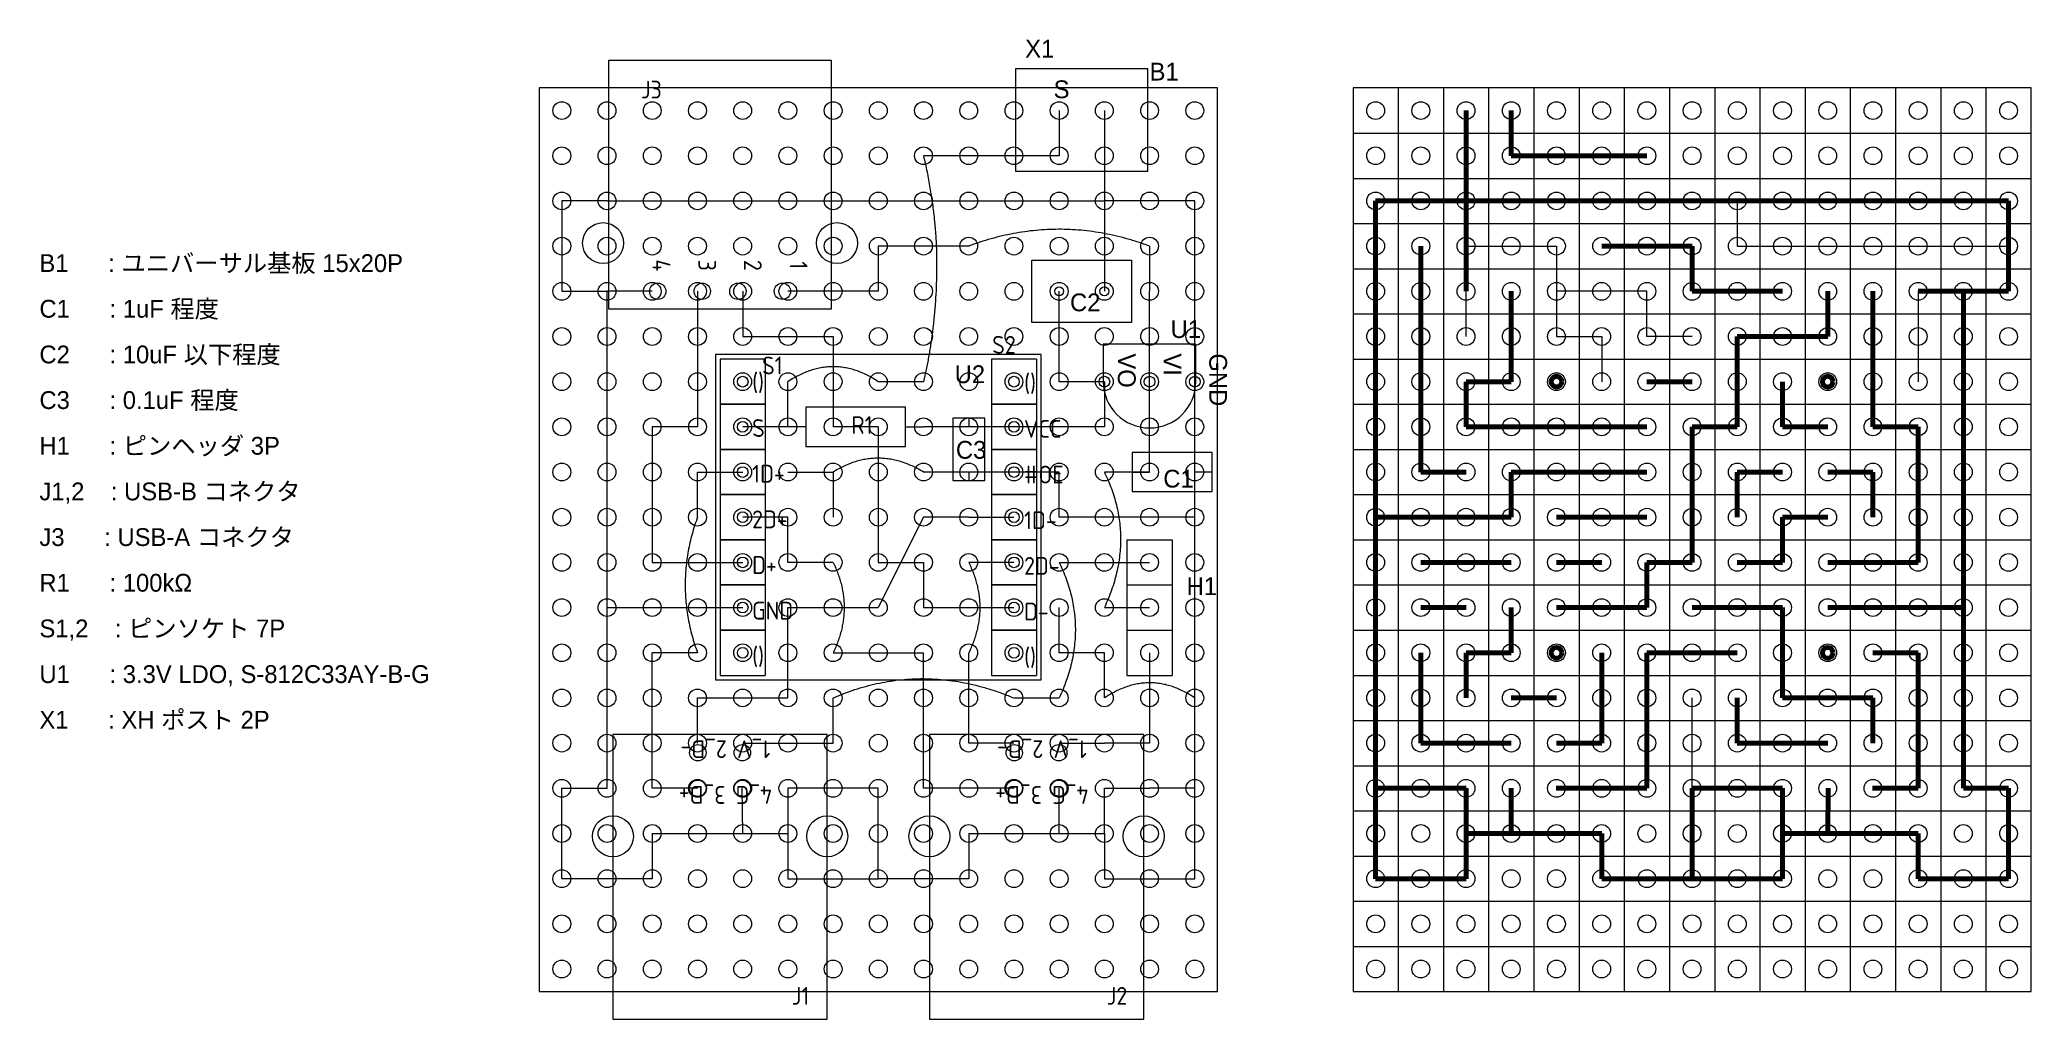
# Model space of a CAD drawing. Extents: x -50 to 62, y 13 to 68.
import ezdxf

# ---------------------------------------------------------------- set-up
doc = ezdxf.new("R2010")
doc.units = 0
doc.layers.get('0').update_dxf_attribs({"linetype": 'CONTINUOUS', "lineweight": 13})
for name, color, linetype, lineweight in [('1_5V', 1, 'CONTINUOUS', 15), ('4_GND', 7, 'CONTINUOUS', 15), ('condenser', 5, 'CONTINUOUS', 15)]:
    doc.layers.add(name, color=color, linetype=linetype, lineweight=lineweight)
for name, color, linetype, lineweight, true_color in [('2_3v3', 40, 'CONTINUOUS', 15, 0xffaa00), ('3_line', 92, 'CONTINUOUS', 15, 0x00df00), ('micon', 216, 'CONTINUOUS', 15, 0x800080), ('Regulator', 162, 'CONTINUOUS', 15, 0x0049da), ('resister', 137, 'CONTINUOUS', 18, 0x347a94), ('socket_header', 56, 'CONTINUOUS', 15, 0x808000), ('switch', 136, 'CONTINUOUS', 15, 0x008080), ('terminal', 16, 'CONTINUOUS', 15, 0x800000), ('universal board', 253, 'CONTINUOUS', 15, 0xa0a0a4)]:
    doc.layers.add(name, color=color, linetype=linetype, lineweight=lineweight, true_color=true_color)
doc.styles.add('iso', font='iso')
doc.styles.add('unicode', font='unicode')

msp = doc.modelspace()

# ---------------------------------------------------------------- linework, layer by layer
at = {"layer": '1_5V'}
for p, q in [((1.9, 56.32), (-3.18, 56.32)), ((-3.18, 56.32), (-3.18, 53.78)), ((12.06, 56.32), (12.06, 53.78)), ((-3.18, 53.78), (-8.26, 53.78)), ((12.06, 48.7), (12.06, 53.78)), ((12.06, 43.62), (12.06, 48.7)), ((12.06, 43.62), (9.52, 43.62)), ((6.98, 38.54), (12.06, 38.54)), ((9.52, 36), (12.06, 36)), ((12.06, 33.46), (12.06, 28.38)), ((-5.72, 28.38), (-5.72, 30.92)), ((4.44, 30.92), (6.98, 30.92)), ((-10.8, 28.38), (-5.72, 28.38)), ((6.98, 28.38), (9.52, 28.38)), ((12.06, 28.38), (9.52, 28.38))]:
    msp.add_line(p, q, dxfattribs=at)
at = {"layer": '1_5V', "lineweight": 200}
for p, q in [((27.3, 56.32), (27.3, 53.78)), ((37.46, 56.32), (42.54, 56.32)), ((42.54, 56.32), (42.54, 53.78)), ((27.3, 48.7), (27.3, 53.78)), ((42.54, 53.78), (47.62, 53.78)), ((27.3, 43.62), (27.3, 48.7)), ((27.3, 43.62), (29.84, 43.62)), ((32.38, 38.54), (27.3, 38.54)), ((29.84, 36), (27.3, 36)), ((27.3, 33.46), (27.3, 28.38)), ((34.92, 30.92), (32.38, 30.92)), ((45.08, 28.38), (45.08, 30.92)), ((27.3, 28.38), (29.84, 28.38)), ((32.38, 28.38), (29.84, 28.38)), ((50.16, 28.38), (45.08, 28.38))]:
    msp.add_line(p, q, dxfattribs=at)
at = {"layer": '2_3v3'}
for p, q in [((6.98, 48.7), (6.98, 53.78)), ((9.52, 48.7), (6.98, 48.7)), ((9.52, 48.7), (9.52, 46.16)), ((1.9, 46.16), (-0.64, 46.16)), ((4.44, 46.16), (1.9, 46.16)), ((9.52, 46.16), (4.44, 46.16))]:
    msp.add_line(p, q, dxfattribs=at)
at = {"layer": '2_3v3', "lineweight": 200}
for p, q in [((32.38, 48.7), (32.38, 53.78)), ((29.84, 48.7), (29.84, 46.16)), ((29.84, 48.7), (32.38, 48.7)), ((29.84, 46.16), (34.92, 46.16)), ((34.92, 46.16), (37.46, 46.16)), ((37.46, 46.16), (40, 46.16))]:
    msp.add_line(p, q, dxfattribs=at)
at = {"layer": '3_line'}
for p, q in [((6.98, 63.94), (6.98, 61.4)), ((6.98, 61.4), (-0.64, 61.4)), ((-13.34, 53.78), (-13.34, 51.24)), ((-10.8, 53.78), (-10.8, 51.24)), ((-13.34, 51.24), (-13.34, 46.16)), ((-10.8, 51.24), (-5.72, 51.24)), ((-5.72, 51.24), (-5.72, 46.16)), ((-8.26, 46.16), (-8.26, 48.7)), ((-0.64, 48.7), (-3.18, 48.7)), ((-13.34, 46.16), (-15.88, 46.16)), ((-15.88, 46.16), (-15.88, 38.54)), ((-8.26, 46.16), (-10.8, 46.16)), ((-3.18, 46.16), (-5.72, 46.16)), ((-3.18, 46.16), (-3.18, 41.08)), ((-13.34, 41.08), (-13.34, 43.62)), ((-13.34, 43.62), (-10.8, 43.62)), ((-8.26, 41.08), (-10.8, 41.08)), ((-8.26, 38.54), (-8.26, 41.08)), ((-3.18, 41.08), (-3.18, 38.54)), ((1.9, 41.08), (-0.64, 41.08)), ((1.9, 41.08), (4.44, 41.08)), ((-15.88, 38.54), (-10.8, 38.54)), ((-5.72, 38.54), (-8.26, 38.54)), ((-3.18, 38.54), (-0.64, 38.54)), ((-0.64, 38.54), (-0.64, 36)), ((4.44, 38.54), (1.9, 38.54)), ((-8.26, 30.92), (-8.26, 36)), ((-8.26, 36), (-5.72, 36)), ((-5.72, 36), (-3.18, 36)), ((-0.64, 36), (4.44, 36)), ((-13.34, 33.46), (-15.88, 33.46)), ((-15.88, 25.84), (-15.88, 33.46)), ((-5.72, 33.46), (-0.64, 33.46)), ((-0.64, 25.84), (-0.64, 33.46)), ((1.9, 30.92), (1.9, 33.46)), ((-13.34, 30.92), (-8.26, 30.92)), ((-13.34, 28.38), (-13.34, 30.92)), ((1.9, 28.38), (1.9, 30.92)), ((4.44, 28.38), (1.9, 28.38)), ((-13.32, 25.84), (-15.88, 25.84)), ((4.46, 25.84), (-0.64, 25.84))]:
    msp.add_line(p, q, dxfattribs=at)
at = {"layer": '3_line', "lineweight": 200}
for p, q in [((32.38, 63.94), (32.38, 61.4)), ((32.38, 61.4), (40, 61.4)), ((50.16, 53.78), (50.16, 51.24)), ((52.7, 53.78), (52.7, 51.24)), ((50.16, 51.24), (45.08, 51.24)), ((45.08, 51.24), (45.08, 46.16)), ((52.7, 51.24), (52.7, 46.16)), ((40, 48.7), (42.54, 48.7)), ((47.62, 46.16), (47.62, 48.7)), ((42.54, 46.16), (42.54, 41.08)), ((42.54, 46.16), (45.08, 46.16)), ((47.62, 46.16), (50.16, 46.16)), ((52.7, 46.16), (55.24, 46.16)), ((55.24, 46.16), (55.24, 38.54)), ((52.7, 43.62), (50.16, 43.62)), ((52.7, 41.08), (52.7, 43.62)), ((37.46, 41.08), (34.92, 41.08)), ((37.46, 41.08), (40, 41.08)), ((42.54, 41.08), (42.54, 38.54)), ((47.62, 41.08), (50.16, 41.08)), ((47.62, 38.54), (47.62, 41.08)), ((34.92, 38.54), (37.46, 38.54)), ((42.54, 38.54), (40, 38.54)), ((40, 38.54), (40, 36)), ((45.08, 38.54), (47.62, 38.54)), ((55.24, 38.54), (50.16, 38.54)), ((40, 36), (34.92, 36)), ((45.08, 36), (42.54, 36)), ((47.62, 36), (45.08, 36)), ((47.62, 30.92), (47.62, 36)), ((37.46, 30.92), (37.46, 33.46)), ((45.08, 33.46), (40, 33.46)), ((40, 25.84), (40, 33.46)), ((52.7, 33.46), (55.24, 33.46)), ((55.24, 25.84), (55.24, 33.46)), ((37.46, 28.38), (37.46, 30.92)), ((52.7, 30.92), (47.62, 30.92)), ((52.7, 28.38), (52.7, 30.92)), ((34.92, 28.38), (37.46, 28.38)), ((34.9, 25.84), (40, 25.84)), ((52.68, 25.84), (55.24, 25.84))]:
    msp.add_line(p, q, dxfattribs=at)
at = {"layer": '3_line'}
for centre in [(-10.8, 48.7), (4.44, 48.7), (-10.8, 33.46), (4.44, 33.46)]:
    msp.add_circle(centre, 0.3, dxfattribs=at)
at = {"layer": '3_line', "lineweight": 200}
for centre in [(34.92, 48.7), (50.16, 48.7), (34.92, 33.46), (50.16, 33.46)]:
    msp.add_circle(centre, 0.3, dxfattribs=at)
at = {"layer": '4_GND'}
for p, q in [((9.52, 63.94), (9.52, 58.86)), ((-18.42, 58.86), (-20.96, 58.86)), ((-20.96, 58.86), (-20.96, 53.78)), ((-18.42, 58.86), (-5.72, 58.86)), ((-5.72, 58.86), (9.52, 58.86)), ((14.6, 58.86), (9.52, 58.86)), ((9.52, 58.86), (9.52, 53.78)), ((14.6, 51.24), (14.6, 58.86)), ((45.08, 58.86), (45.08, 56.32)), ((29.84, 56.32), (34.92, 56.32)), ((34.92, 56.32), (34.92, 51.24)), ((45.08, 56.32), (60.32, 56.32)), ((-20.96, 53.78), (-18.42, 53.78)), ((-15.88, 53.78), (-18.42, 53.78)), ((-18.42, 46.16), (-18.42, 53.78)), ((29.84, 51.24), (29.84, 53.78)), ((40, 53.78), (34.92, 53.78)), ((40, 51.24), (40, 53.78)), ((55.24, 53.78), (55.24, 48.7)), ((14.6, 23.3), (14.6, 51.24)), ((34.92, 51.24), (37.46, 51.24)), ((37.46, 51.24), (37.46, 48.7)), ((42.54, 51.24), (40, 51.24)), ((-18.42, 36), (-18.42, 46.16)), ((-8.26, 43.62), (-5.72, 43.62)), ((-5.72, 43.62), (-5.72, 41.08)), ((1.9, 43.62), (-0.64, 43.62)), ((4.44, 43.62), (1.9, 43.62)), ((6.98, 43.62), (4.44, 43.62)), ((6.98, 41.08), (6.98, 43.62)), ((14.6, 41.08), (6.98, 41.08)), ((-18.42, 36), (-10.8, 36)), ((-18.42, 25.84), (-18.42, 36)), ((6.98, 33.46), (6.98, 36)), ((9.52, 33.46), (6.98, 33.46)), ((9.52, 30.92), (9.52, 33.46)), ((42.54, 25.84), (42.54, 30.92)), ((-20.96, 20.76), (-20.96, 25.84)), ((-20.96, 25.84), (-18.42, 25.84)), ((-10.8, 23.3), (-10.82, 25.84)), ((-3.18, 25.84), (-8.26, 25.84)), ((-8.26, 25.84), (-8.26, 23.3)), ((-3.18, 23.3), (-3.18, 25.84)), ((6.98, 23.3), (6.98, 25.84)), ((9.52, 23.3), (9.52, 25.84)), ((9.52, 25.84), (12.06, 25.84)), ((14.6, 25.84), (12.06, 25.84)), ((-15.88, 23.3), (-10.8, 23.3)), ((-15.88, 23.3), (-15.88, 20.76)), ((-10.8, 23.3), (-8.26, 23.3)), ((-8.26, 23.3), (-8.26, 20.76)), ((-3.18, 20.76), (-3.18, 23.3)), ((1.9, 23.3), (6.98, 23.3)), ((1.9, 23.3), (1.9, 20.76)), ((6.98, 23.3), (9.52, 23.3)), ((9.52, 23.3), (9.52, 20.76)), ((14.6, 20.76), (14.6, 23.3)), ((-15.88, 20.76), (-20.96, 20.76)), ((-8.26, 20.76), (-3.18, 20.76)), ((1.9, 20.76), (-3.18, 20.76)), ((9.52, 20.76), (12.06, 20.76)), ((12.06, 20.76), (14.6, 20.76))]:
    msp.add_line(p, q, dxfattribs=at)
at = {"layer": '4_GND', "lineweight": 200}
for p, q in [((29.84, 63.94), (29.84, 58.86)), ((24.76, 51.24), (24.76, 58.86)), ((24.76, 58.86), (29.84, 58.86)), ((45.08, 58.86), (29.84, 58.86)), ((29.84, 58.86), (29.84, 53.78)), ((57.78, 58.86), (45.08, 58.86)), ((57.78, 58.86), (60.32, 58.86)), ((60.32, 58.86), (60.32, 53.78)), ((55.24, 53.78), (57.78, 53.78)), ((60.32, 53.78), (57.78, 53.78)), ((57.78, 46.16), (57.78, 53.78)), ((24.76, 23.3), (24.76, 51.24)), ((57.78, 36), (57.78, 46.16)), ((32.38, 41.08), (32.38, 43.62)), ((32.38, 43.62), (34.92, 43.62)), ((34.92, 43.62), (37.46, 43.62)), ((37.46, 43.62), (40, 43.62)), ((47.62, 43.62), (45.08, 43.62)), ((45.08, 43.62), (45.08, 41.08)), ((24.76, 41.08), (32.38, 41.08)), ((32.38, 33.46), (32.38, 36)), ((57.78, 36), (50.16, 36)), ((57.78, 25.84), (57.78, 36)), ((29.84, 30.92), (29.84, 33.46)), ((29.84, 33.46), (32.38, 33.46)), ((24.76, 25.84), (27.3, 25.84)), ((29.84, 25.84), (27.3, 25.84)), ((29.84, 23.3), (29.84, 25.84)), ((32.38, 23.3), (32.38, 25.84)), ((42.54, 23.3), (42.54, 25.84)), ((42.54, 25.84), (47.62, 25.84)), ((47.62, 25.84), (47.62, 23.3)), ((50.16, 23.3), (50.18, 25.84)), ((60.32, 25.84), (57.78, 25.84)), ((60.32, 20.76), (60.32, 25.84)), ((24.76, 20.76), (24.76, 23.3)), ((32.38, 23.3), (29.84, 23.3)), ((29.84, 23.3), (29.84, 20.76)), ((37.46, 23.3), (32.38, 23.3)), ((37.46, 23.3), (37.46, 20.76)), ((42.54, 20.76), (42.54, 23.3)), ((50.16, 23.3), (47.62, 23.3)), ((47.62, 23.3), (47.62, 20.76)), ((55.24, 23.3), (50.16, 23.3)), ((55.24, 23.3), (55.24, 20.76)), ((27.3, 20.76), (24.76, 20.76)), ((29.84, 20.76), (27.3, 20.76)), ((37.46, 20.76), (42.54, 20.76)), ((47.62, 20.76), (42.54, 20.76)), ((55.24, 20.76), (60.32, 20.76))]:
    msp.add_line(p, q, dxfattribs=at)
at = {"layer": 'condenser'}
for p, q in [((5.45, 55.53), (11.05, 55.53)), ((5.45, 52.03), (5.45, 55.53)), ((11.05, 55.53), (11.05, 52.03)), ((11.05, 52.03), (5.45, 52.03)), ((2.8, 46.64), (1, 46.64)), ((1, 46.64), (1, 43.14)), ((1.9, 46.64), (1.9, 46.16)), ((2.8, 43.14), (2.8, 46.64)), ((11.08, 44.72), (11.08, 42.52)), ((15.58, 44.72), (11.08, 44.72)), ((15.58, 42.52), (15.58, 44.72)), ((1, 43.14), (2.8, 43.14)), ((1.9, 43.62), (1.9, 43.14)), ((11.08, 43.62), (12.06, 43.62)), ((11.08, 42.52), (15.58, 42.52)), ((15.58, 43.62), (14.6, 43.62))]:
    msp.add_line(p, q, dxfattribs=at)
for centre in [(6.98, 53.78), (9.52, 53.78)]:
    msp.add_circle(centre, 0.25, dxfattribs=at)
at = {"layer": 'micon'}
for p, q in [((-12.33, 50.23), (-12.33, 31.93)), ((5.97, 50.23), (-12.33, 50.23)), ((5.97, 31.93), (5.97, 50.23)), ((-12.33, 31.93), (5.97, 31.93))]:
    msp.add_line(p, q, dxfattribs=at)
for centre in [(-10.8, 48.7), (4.44, 48.7), (-10.8, 46.16), (4.44, 46.16), (-10.8, 43.62), (4.44, 43.62), (-10.8, 41.08), (4.44, 41.08), (-10.8, 38.54), (4.44, 38.54), (-10.8, 36), (4.44, 36), (-10.8, 33.46), (4.44, 33.46)]:
    msp.add_circle(centre, 0.3, dxfattribs=at)
at = {"layer": 'Regulator'}
for p, q in [((14.66, 50.8), (9.46, 50.8)), ((9.46, 50.8), (9.46, 48.7)), ((14.66, 48.7), (14.66, 50.8))]:
    msp.add_line(p, q, dxfattribs=at)
for centre in [(9.52, 48.7), (12.06, 48.7), (14.6, 48.7)]:
    msp.add_circle(centre, 0.3, dxfattribs=at)
msp.add_arc((12.06, 48.7), 2.6, 180, 360, dxfattribs=at)
at = {"layer": 'resister'}
for p, q in [((-1.65, 47.26), (-7.25, 47.26)), ((-7.25, 47.26), (-7.25, 45.06)), ((-1.65, 45.06), (-1.65, 47.26)), ((-7.25, 46.16), (-8.26, 46.16)), ((-1.65, 46.16), (-0.64, 46.16)), ((-7.25, 45.06), (-1.65, 45.06)), ((-0.64, 41.08), (-3.18, 36))]:
    msp.add_line(p, q, dxfattribs=at)
for points in [[(-0.64, 61.4), (0.15, 58.03), (0.04, 51.63), (-0.64, 48.7)], [(12.06, 56.32), (6.95, 58.21), (1.9, 56.32)], [(-0.64, 43.62), (-3.2, 45.17), (-5.72, 43.62)], [(9.52, 43.62), (11.34, 39.88), (9.52, 36)], [(-13.34, 41.08), (-14.72, 37.27), (-13.34, 33.46)], [(-5.72, 38.54), (-4.48, 36), (-5.72, 33.46)], [(1.9, 38.54), (3.14, 36), (1.9, 33.46)], [(6.98, 38.54), (8.8, 34.8), (6.98, 30.92)], [(-5.72, 30.92), (-0.76, 33.09), (4.44, 30.92)], [(14.6, 30.92), (12.09, 32.62), (9.52, 30.92)]]:
    msp.add_open_spline(points, degree=2, dxfattribs=at)
at = {"layer": 'socket_header'}
for p, q in [((-12.07, 49.97), (-12.07, 47.43)), ((-9.53, 49.97), (-12.07, 49.97)), ((-9.53, 49.97), (-9.53, 47.43)), ((3.17, 49.97), (3.17, 47.43)), ((5.71, 49.97), (3.17, 49.97)), ((5.71, 49.97), (5.71, 47.43)), ((-12.07, 47.43), (-9.53, 47.43)), ((-12.07, 47.43), (-12.07, 44.89)), ((-9.53, 47.43), (-12.07, 47.43)), ((-9.53, 47.43), (-9.53, 44.89)), ((3.17, 47.43), (5.71, 47.43)), ((3.17, 47.43), (3.17, 44.89)), ((5.71, 47.43), (3.17, 47.43)), ((5.71, 47.43), (5.71, 44.89)), ((-12.07, 44.89), (-9.53, 44.89)), ((-12.07, 44.89), (-12.07, 42.35)), ((-9.53, 44.89), (-12.07, 44.89)), ((-9.53, 44.89), (-9.53, 42.35)), ((3.17, 44.89), (5.71, 44.89)), ((3.17, 44.89), (3.17, 42.35)), ((5.71, 44.89), (3.17, 44.89)), ((5.71, 44.89), (5.71, 42.35)), ((-12.07, 42.35), (-9.53, 42.35)), ((-12.07, 42.35), (-12.07, 39.81)), ((-9.53, 42.35), (-12.07, 42.35)), ((-9.53, 42.35), (-9.53, 39.81)), ((3.17, 42.35), (5.71, 42.35)), ((3.17, 42.35), (3.17, 39.81)), ((5.71, 42.35), (3.17, 42.35)), ((5.71, 42.35), (5.71, 39.81)), ((-12.07, 39.81), (-9.53, 39.81)), ((-12.07, 39.81), (-12.07, 37.27)), ((-9.53, 39.81), (-12.07, 39.81)), ((-9.53, 39.81), (-9.53, 37.27)), ((3.17, 39.81), (5.71, 39.81)), ((3.17, 39.81), (3.17, 37.27)), ((5.71, 39.81), (3.17, 39.81)), ((5.71, 39.81), (5.71, 37.27)), ((10.79, 39.81), (13.33, 39.81)), ((10.79, 39.81), (10.79, 37.27)), ((13.33, 39.81), (13.33, 37.27)), ((-12.07, 37.27), (-9.53, 37.27)), ((-12.07, 37.27), (-12.07, 34.73)), ((-9.53, 37.27), (-12.07, 37.27)), ((-9.53, 37.27), (-9.53, 34.73)), ((3.17, 37.27), (5.71, 37.27)), ((3.17, 37.27), (3.17, 34.73)), ((5.71, 37.27), (3.17, 37.27)), ((5.71, 37.27), (5.71, 34.73)), ((10.79, 37.27), (13.33, 37.27)), ((10.79, 37.27), (10.79, 34.73)), ((10.79, 37.27), (13.33, 37.27)), ((13.33, 37.27), (13.33, 34.73)), ((-12.07, 34.73), (-9.53, 34.73)), ((-12.07, 34.73), (-12.07, 32.19)), ((-9.53, 34.73), (-12.07, 34.73)), ((-9.53, 34.73), (-9.53, 32.19)), ((3.17, 34.73), (5.71, 34.73)), ((3.17, 34.73), (3.17, 32.19)), ((5.71, 34.73), (3.17, 34.73)), ((5.71, 34.73), (5.71, 32.19)), ((10.79, 34.73), (13.33, 34.73)), ((10.79, 34.73), (10.79, 32.19)), ((10.79, 34.73), (13.33, 34.73)), ((13.33, 34.73), (13.33, 32.19)), ((-12.07, 32.19), (-9.53, 32.19)), ((3.17, 32.19), (5.71, 32.19)), ((10.79, 32.19), (13.33, 32.19))]:
    msp.add_line(p, q, dxfattribs=at)
for centre in [(-10.8, 48.7), (4.44, 48.7), (-10.8, 46.16), (4.44, 46.16), (-10.8, 43.62), (4.44, 43.62), (-10.8, 41.08), (4.44, 41.08), (-10.8, 38.54), (4.44, 38.54), (-10.8, 36), (4.44, 36), (-10.8, 33.46), (4.44, 33.46)]:
    msp.add_circle(centre, 0.3, dxfattribs=at)
at = {"layer": 'switch'}
msp.add_open_spline([(-3.18, 48.7), (-5.7, 50.38), (-8.26, 48.7)], degree=2, dxfattribs=at)
at = {"layer": 'terminal'}
for p, q in [((-18.32, 66.77), (-5.82, 66.77)), ((-18.32, 52.77), (-18.32, 66.77)), ((-5.82, 66.77), (-5.82, 52.77)), ((4.53, 66.28), (4.53, 60.54)), ((11.96, 66.28), (4.53, 66.28)), ((11.96, 60.54), (11.96, 66.28)), ((4.53, 60.54), (11.96, 60.54)), ((-5.82, 52.77), (-18.32, 52.77)), ((-6.05, 28.86), (-18.09, 28.86)), ((-18.09, 28.86), (-18.09, 12.86)), ((-6.05, 12.86), (-6.05, 28.86)), ((11.73, 28.86), (-0.31, 28.86)), ((-0.31, 28.86), (-0.31, 12.86)), ((11.73, 12.86), (11.73, 28.86)), ((-18.09, 12.86), (-6.05, 12.86)), ((-0.31, 12.86), (11.73, 12.86))]:
    msp.add_line(p, q, dxfattribs=at)
for centre, radius in [((6.98, 63.94), 0.5), ((9.52, 63.94), 0.5), ((-18.64, 56.49), 1.15), ((-5.5, 56.49), 1.15), ((-15.57, 53.78), 0.46), ((-13.07, 53.78), 0.46), ((-11.07, 53.78), 0.46), ((-8.57, 53.78), 0.46), ((-13.32, 27.84), 0.46), ((-10.82, 27.84), 0.46), ((4.46, 27.84), 0.46), ((6.96, 27.84), 0.46), ((-13.32, 25.84), 0.46), ((-10.82, 25.84), 0.46), ((4.46, 25.84), 0.46), ((6.96, 25.84), 0.46), ((-18.09, 23.14), 1.15), ((-6.05, 23.14), 1.15), ((-0.31, 23.14), 1.15), ((11.73, 23.14), 1.15)]:
    msp.add_circle(centre, radius, dxfattribs=at)
at = {"layer": 'universal board'}
for p, q in [((-22.23, 65.21), (-22.23, 14.41)), ((15.87, 65.21), (-22.23, 65.21)), ((15.87, 14.41), (15.87, 65.21)), ((23.49, 65.21), (23.49, 14.41)), ((61.59, 65.21), (23.49, 65.21)), ((26.03, 65.21), (26.03, 14.41)), ((28.57, 65.21), (28.57, 14.41)), ((31.11, 65.21), (31.11, 14.41)), ((33.65, 65.21), (33.65, 14.41)), ((36.19, 65.21), (36.19, 14.41)), ((38.73, 65.21), (38.73, 14.41)), ((41.27, 65.21), (41.27, 14.41)), ((43.81, 65.21), (43.81, 14.41)), ((46.35, 65.21), (46.35, 14.41)), ((48.89, 65.21), (48.89, 14.41)), ((51.43, 65.21), (51.43, 14.41)), ((53.97, 65.21), (53.97, 14.41)), ((56.51, 65.21), (56.51, 14.41)), ((59.05, 65.21), (59.05, 14.41)), ((61.59, 14.41), (61.59, 65.21)), ((23.49, 62.67), (61.59, 62.67)), ((23.49, 60.13), (61.59, 60.13)), ((23.49, 57.59), (61.59, 57.59)), ((23.49, 55.05), (61.59, 55.05)), ((23.49, 52.51), (61.59, 52.51)), ((23.49, 49.97), (61.59, 49.97)), ((23.49, 47.43), (61.59, 47.43)), ((23.49, 44.89), (61.59, 44.89)), ((23.49, 42.35), (61.59, 42.35)), ((23.49, 39.81), (61.59, 39.81)), ((23.49, 37.27), (61.59, 37.27)), ((23.49, 34.73), (61.59, 34.73)), ((23.49, 32.19), (61.59, 32.19)), ((23.49, 29.65), (61.59, 29.65)), ((23.49, 27.11), (61.59, 27.11)), ((23.49, 24.57), (61.59, 24.57)), ((23.49, 22.03), (61.59, 22.03)), ((23.49, 19.49), (61.59, 19.49)), ((23.49, 16.95), (61.59, 16.95)), ((-22.23, 14.41), (15.87, 14.41)), ((23.49, 14.41), (61.59, 14.41))]:
    msp.add_line(p, q, dxfattribs=at)
for centre in [(-20.96, 63.94), (-18.42, 63.94), (-15.88, 63.94), (-13.34, 63.94), (-10.8, 63.94), (-8.26, 63.94), (-5.72, 63.94), (-3.18, 63.94), (-0.64, 63.94), (1.9, 63.94), (4.44, 63.94), (6.98, 63.94), (9.52, 63.94), (12.06, 63.94), (14.6, 63.94), (24.76, 63.94), (27.3, 63.94), (29.84, 63.94), (32.38, 63.94), (34.92, 63.94), (37.46, 63.94), (40, 63.94), (42.54, 63.94), (45.08, 63.94), (47.62, 63.94), (50.16, 63.94), (52.7, 63.94), (55.24, 63.94), (57.78, 63.94), (60.32, 63.94), (-20.96, 61.4), (-18.42, 61.4), (-15.88, 61.4), (-13.34, 61.4), (-10.8, 61.4), (-8.26, 61.4), (-5.72, 61.4), (-3.18, 61.4), (-0.64, 61.4), (1.9, 61.4), (4.44, 61.4), (6.98, 61.4), (9.52, 61.4), (12.06, 61.4), (14.6, 61.4), (24.76, 61.4), (27.3, 61.4), (29.84, 61.4), (32.38, 61.4), (34.92, 61.4), (37.46, 61.4), (40, 61.4), (42.54, 61.4), (45.08, 61.4), (47.62, 61.4), (50.16, 61.4), (52.7, 61.4), (55.24, 61.4), (57.78, 61.4), (60.32, 61.4), (-20.96, 58.86), (-18.42, 58.86), (-15.88, 58.86), (-13.34, 58.86), (-10.8, 58.86), (-8.26, 58.86), (-5.72, 58.86), (-3.18, 58.86), (-0.64, 58.86), (1.9, 58.86), (4.44, 58.86), (6.98, 58.86), (9.52, 58.86), (12.06, 58.86), (14.6, 58.86), (24.76, 58.86), (27.3, 58.86), (29.84, 58.86), (32.38, 58.86), (34.92, 58.86), (37.46, 58.86), (40, 58.86), (42.54, 58.86), (45.08, 58.86), (47.62, 58.86), (50.16, 58.86), (52.7, 58.86), (55.24, 58.86), (57.78, 58.86), (60.32, 58.86), (-20.96, 56.32), (-18.42, 56.32), (-15.88, 56.32), (-13.34, 56.32), (-10.8, 56.32), (-8.26, 56.32), (-5.72, 56.32), (-3.18, 56.32), (-0.64, 56.32), (1.9, 56.32), (4.44, 56.32), (6.98, 56.32), (9.52, 56.32), (12.06, 56.32), (14.6, 56.32), (24.76, 56.32), (27.3, 56.32), (29.84, 56.32), (32.38, 56.32), (34.92, 56.32), (37.46, 56.32), (40, 56.32), (42.54, 56.32), (45.08, 56.32), (47.62, 56.32), (50.16, 56.32), (52.7, 56.32), (55.24, 56.32), (57.78, 56.32), (60.32, 56.32), (-20.96, 53.78), (-18.42, 53.78), (-15.88, 53.78), (-13.34, 53.78), (-10.8, 53.78), (-8.26, 53.78), (-5.72, 53.78), (-3.18, 53.78), (-0.64, 53.78), (1.9, 53.78), (4.44, 53.78), (6.98, 53.78), (9.52, 53.78), (12.06, 53.78), (14.6, 53.78), (24.76, 53.78), (27.3, 53.78), (29.84, 53.78), (32.38, 53.78), (34.92, 53.78), (37.46, 53.78), (40, 53.78), (42.54, 53.78), (45.08, 53.78), (47.62, 53.78), (50.16, 53.78), (52.7, 53.78), (55.24, 53.78), (57.78, 53.78), (60.32, 53.78), (-20.96, 51.24), (-18.42, 51.24), (-15.88, 51.24), (-13.34, 51.24), (-10.8, 51.24), (-8.26, 51.24), (-5.72, 51.24), (-3.18, 51.24), (-0.64, 51.24), (1.9, 51.24), (4.44, 51.24), (6.98, 51.24), (9.52, 51.24), (12.06, 51.24), (14.6, 51.24), (24.76, 51.24), (27.3, 51.24), (29.84, 51.24), (32.38, 51.24), (34.92, 51.24), (37.46, 51.24), (40, 51.24), (42.54, 51.24), (45.08, 51.24), (47.62, 51.24), (50.16, 51.24), (52.7, 51.24), (55.24, 51.24), (57.78, 51.24), (60.32, 51.24), (-20.96, 48.7), (-18.42, 48.7), (-15.88, 48.7), (-13.34, 48.7), (-10.8, 48.7), (-8.26, 48.7), (-5.72, 48.7), (-3.18, 48.7), (-0.64, 48.7), (1.9, 48.7), (4.44, 48.7), (6.98, 48.7), (9.52, 48.7), (12.06, 48.7), (14.6, 48.7), (24.76, 48.7), (27.3, 48.7), (29.84, 48.7), (32.38, 48.7), (34.92, 48.7), (37.46, 48.7), (40, 48.7), (42.54, 48.7), (45.08, 48.7), (47.62, 48.7), (50.16, 48.7), (52.7, 48.7), (55.24, 48.7), (57.78, 48.7), (60.32, 48.7), (-20.96, 46.16), (-18.42, 46.16), (-15.88, 46.16), (-13.34, 46.16), (-10.8, 46.16), (-8.26, 46.16), (-5.72, 46.16), (-3.18, 46.16), (-0.64, 46.16), (1.9, 46.16), (4.44, 46.16), (6.98, 46.16), (9.52, 46.16), (12.06, 46.16), (14.6, 46.16), (24.76, 46.16), (27.3, 46.16), (29.84, 46.16), (32.38, 46.16), (34.92, 46.16), (37.46, 46.16), (40, 46.16), (42.54, 46.16), (45.08, 46.16), (47.62, 46.16), (50.16, 46.16), (52.7, 46.16), (55.24, 46.16), (57.78, 46.16), (60.32, 46.16), (-20.96, 43.62), (-18.42, 43.62), (-15.88, 43.62), (-13.34, 43.62), (-10.8, 43.62), (-8.26, 43.62), (-5.72, 43.62), (-3.18, 43.62), (-0.64, 43.62), (1.9, 43.62), (4.44, 43.62), (6.98, 43.62), (9.52, 43.62), (12.06, 43.62), (14.6, 43.62), (24.76, 43.62), (27.3, 43.62), (29.84, 43.62), (32.38, 43.62), (34.92, 43.62), (37.46, 43.62), (40, 43.62), (42.54, 43.62), (45.08, 43.62), (47.62, 43.62), (50.16, 43.62), (52.7, 43.62), (55.24, 43.62), (57.78, 43.62), (60.32, 43.62), (-20.96, 41.08), (-18.42, 41.08), (-15.88, 41.08), (-13.34, 41.08), (-10.8, 41.08), (-8.26, 41.08), (-5.72, 41.08), (-3.18, 41.08), (-0.64, 41.08), (1.9, 41.08), (4.44, 41.08), (6.98, 41.08), (9.52, 41.08), (12.06, 41.08), (14.6, 41.08), (24.76, 41.08), (27.3, 41.08), (29.84, 41.08), (32.38, 41.08), (34.92, 41.08), (37.46, 41.08), (40, 41.08), (42.54, 41.08), (45.08, 41.08), (47.62, 41.08), (50.16, 41.08), (52.7, 41.08), (55.24, 41.08), (57.78, 41.08), (60.32, 41.08), (-20.96, 38.54), (-18.42, 38.54), (-15.88, 38.54), (-13.34, 38.54), (-10.8, 38.54), (-8.26, 38.54), (-5.72, 38.54), (-3.18, 38.54), (-0.64, 38.54), (1.9, 38.54), (4.44, 38.54), (6.98, 38.54), (9.52, 38.54), (12.06, 38.54), (14.6, 38.54), (24.76, 38.54), (27.3, 38.54), (29.84, 38.54), (32.38, 38.54), (34.92, 38.54), (37.46, 38.54), (40, 38.54), (42.54, 38.54), (45.08, 38.54), (47.62, 38.54), (50.16, 38.54), (52.7, 38.54), (55.24, 38.54), (57.78, 38.54), (60.32, 38.54), (-20.96, 36), (-18.42, 36), (-15.88, 36), (-13.34, 36), (-10.8, 36), (-8.26, 36), (-5.72, 36), (-3.18, 36), (-0.64, 36), (1.9, 36), (4.44, 36), (6.98, 36), (9.52, 36), (12.06, 36), (14.6, 36), (24.76, 36), (27.3, 36), (29.84, 36), (32.38, 36), (34.92, 36), (37.46, 36), (40, 36), (42.54, 36), (45.08, 36), (47.62, 36), (50.16, 36), (52.7, 36), (55.24, 36), (57.78, 36), (60.32, 36), (-20.96, 33.46), (-18.42, 33.46), (-15.88, 33.46), (-13.34, 33.46), (-10.8, 33.46), (-8.26, 33.46), (-5.72, 33.46), (-3.18, 33.46), (-0.64, 33.46), (1.9, 33.46), (4.44, 33.46), (6.98, 33.46), (9.52, 33.46), (12.06, 33.46), (14.6, 33.46), (24.76, 33.46), (27.3, 33.46), (29.84, 33.46), (32.38, 33.46), (34.92, 33.46), (37.46, 33.46), (40, 33.46), (42.54, 33.46), (45.08, 33.46), (47.62, 33.46), (50.16, 33.46), (52.7, 33.46), (55.24, 33.46), (57.78, 33.46), (60.32, 33.46), (-20.96, 30.92), (-18.42, 30.92), (-15.88, 30.92), (-13.34, 30.92), (-10.8, 30.92), (-8.26, 30.92), (-5.72, 30.92), (-3.18, 30.92), (-0.64, 30.92), (1.9, 30.92), (4.44, 30.92), (6.98, 30.92), (9.52, 30.92), (12.06, 30.92), (14.6, 30.92), (24.76, 30.92), (27.3, 30.92), (29.84, 30.92), (32.38, 30.92), (34.92, 30.92), (37.46, 30.92), (40, 30.92), (42.54, 30.92), (45.08, 30.92), (47.62, 30.92), (50.16, 30.92), (52.7, 30.92), (55.24, 30.92), (57.78, 30.92), (60.32, 30.92), (-20.96, 28.38), (-18.42, 28.38), (-15.88, 28.38), (-13.34, 28.38), (-10.8, 28.38), (-8.26, 28.38), (-5.72, 28.38), (-3.18, 28.38), (-0.64, 28.38), (1.9, 28.38), (4.44, 28.38), (6.98, 28.38), (9.52, 28.38), (12.06, 28.38), (14.6, 28.38), (24.76, 28.38), (27.3, 28.38), (29.84, 28.38), (32.38, 28.38), (34.92, 28.38), (37.46, 28.38), (40, 28.38), (42.54, 28.38), (45.08, 28.38), (47.62, 28.38), (50.16, 28.38), (52.7, 28.38), (55.24, 28.38), (57.78, 28.38), (60.32, 28.38), (-20.96, 25.84), (-18.42, 25.84), (-15.88, 25.84), (-13.34, 25.84), (-10.8, 25.84), (-8.26, 25.84), (-5.72, 25.84), (-3.18, 25.84), (-0.64, 25.84), (1.9, 25.84), (4.44, 25.84), (6.98, 25.84), (9.52, 25.84), (12.06, 25.84), (14.6, 25.84), (24.76, 25.84), (27.3, 25.84), (29.84, 25.84), (32.38, 25.84), (34.92, 25.84), (37.46, 25.84), (40, 25.84), (42.54, 25.84), (45.08, 25.84), (47.62, 25.84), (50.16, 25.84), (52.7, 25.84), (55.24, 25.84), (57.78, 25.84), (60.32, 25.84), (-20.96, 23.3), (-18.42, 23.3), (-15.88, 23.3), (-13.34, 23.3), (-10.8, 23.3), (-8.26, 23.3), (-5.72, 23.3), (-3.18, 23.3), (-0.64, 23.3), (1.9, 23.3), (4.44, 23.3), (6.98, 23.3), (9.52, 23.3), (12.06, 23.3), (14.6, 23.3), (24.76, 23.3), (27.3, 23.3), (29.84, 23.3), (32.38, 23.3), (34.92, 23.3), (37.46, 23.3), (40, 23.3), (42.54, 23.3), (45.08, 23.3), (47.62, 23.3), (50.16, 23.3), (52.7, 23.3), (55.24, 23.3), (57.78, 23.3), (60.32, 23.3), (-20.96, 20.76), (-18.42, 20.76), (-15.88, 20.76), (-13.34, 20.76), (-10.8, 20.76), (-8.26, 20.76), (-5.72, 20.76), (-3.18, 20.76), (-0.64, 20.76), (1.9, 20.76), (4.44, 20.76), (6.98, 20.76), (9.52, 20.76), (12.06, 20.76), (14.6, 20.76), (24.76, 20.76), (27.3, 20.76), (29.84, 20.76), (32.38, 20.76), (34.92, 20.76), (37.46, 20.76), (40, 20.76), (42.54, 20.76), (45.08, 20.76), (47.62, 20.76), (50.16, 20.76), (52.7, 20.76), (55.24, 20.76), (57.78, 20.76), (60.32, 20.76), (-20.96, 18.22), (-18.42, 18.22), (-15.88, 18.22), (-13.34, 18.22), (-10.8, 18.22), (-8.26, 18.22), (-5.72, 18.22), (-3.18, 18.22), (-0.64, 18.22), (1.9, 18.22), (4.44, 18.22), (6.98, 18.22), (9.52, 18.22), (12.06, 18.22), (14.6, 18.22), (24.76, 18.22), (27.3, 18.22), (29.84, 18.22), (32.38, 18.22), (34.92, 18.22), (37.46, 18.22), (40, 18.22), (42.54, 18.22), (45.08, 18.22), (47.62, 18.22), (50.16, 18.22), (52.7, 18.22), (55.24, 18.22), (57.78, 18.22), (60.32, 18.22), (-20.96, 15.68), (-18.42, 15.68), (-15.88, 15.68), (-13.34, 15.68), (-10.8, 15.68), (-8.26, 15.68), (-5.72, 15.68), (-3.18, 15.68), (-0.64, 15.68), (1.9, 15.68), (4.44, 15.68), (6.98, 15.68), (9.52, 15.68), (12.06, 15.68), (14.6, 15.68), (24.76, 15.68), (27.3, 15.68), (29.84, 15.68), (32.38, 15.68), (34.92, 15.68), (37.46, 15.68), (40, 15.68), (42.54, 15.68), (45.08, 15.68), (47.62, 15.68), (50.16, 15.68), (52.7, 15.68), (55.24, 15.68), (57.78, 15.68), (60.32, 15.68)]:
    msp.add_circle(centre, 0.5, dxfattribs=at)

# ---------------------------------------------------------------- texts
at = {"insert": (-50.31, 42.5), "char_height": 1, "width": 25.473, "attachment_point": 4, "line_spacing_factor": 1.54, "style": 'unicode'}
msp.add_mtext('B1      : ユニバーサル基板 15x20P\\PC1      : 1uF 程度\\PC2      : 10uF 以下程度\\PC3      : 0.1uF 程度\\PH1      : ピンヘッダ 3P\\PJ1,2    : USB-B コネクタ\\PJ3      : USB-A コネクタ\\PR1      : 100kΩ\\PS1,2    : ピンソケト 7P\\PU1      : 3.3V LDO, S-812C33AY-B-G \\PX1      : XH ポスト 2P', dxfattribs=at)
at = {"layer": 'condenser', "char_height": 1, "attachment_point": 4, "line_spacing_factor": 1.54, "style": 'unicode'}
for s, insert, width in [('C2', (7.59, 53.15), 1.2222), ('C3', (1.18, 44.86), 1.2222), ('C1', (12.83, 43.24), 1)]:
    msp.add_mtext(s, dxfattribs=dict(at, insert=insert, width=width))
at = {"layer": 'micon', "char_height": 1, "attachment_point": 4, "line_spacing_factor": 1.54}
for s, insert, width, style in [('()\\PS\\P1D+\\P2D+\\PD+\\PGND\\P()', (-10.27, 40.91), 2.3333, 'iso'), ('U2', (1.11, 49.11), 1.3333, 'unicode'), ('()\\PVCC\\P#OE\\P1D-\\P2D-\\PD-\\P()', (5.01, 40.86), 2.3333, 'iso')]:
    msp.add_mtext(s, dxfattribs=dict(at, insert=insert, width=width, style=style))
at = {"layer": 'Regulator', "insert": (13.24, 51.65), "char_height": 1, "width": 1.1111, "attachment_point": 4, "line_spacing_factor": 1.54, "style": 'unicode'}
msp.add_mtext('U1', dxfattribs=at)
at = {"layer": 'Regulator', "insert": (13.34, 50.29), "char_height": 1, "width": 2.3333, "attachment_point": 4, "rotation": 270, "line_spacing_factor": 1.54, "style": 'unicode'}
msp.add_mtext('GND\\PVI\\PVO', dxfattribs=at)
at = {"layer": 'resister', "insert": (-4.69, 46.26), "char_height": 1, "width": 1.1111, "attachment_point": 4, "line_spacing_factor": 1.54, "style": 'iso'}
msp.add_mtext('R1', dxfattribs=at)
at = {"layer": 'socket_header', "char_height": 1, "attachment_point": 4, "line_spacing_factor": 1.54}
for s, insert, width, style in [('S2', (3.22, 50.77), 1.3333, 'iso'), ('S1', (-9.71, 49.61), 1.1111, 'iso'), ('H1', (14.14, 37.2), 1.1111, 'unicode')]:
    msp.add_mtext(s, dxfattribs=dict(at, insert=insert, width=width, style=style))
at = {"layer": 'terminal', "char_height": 1, "line_spacing_factor": 1.54}
for s, insert, width, attachment_point, style in [('X1', (5.07, 67.42), 1.2222, 4, 'unicode'), ('J3', (-16.52, 65.12), 1.1111, 4, 'iso'), ('S', (6.67, 65.13), 0.5564, 4, 'unicode'), ('J1', (-7.55, 14.17), 0.8889, 5, 'iso'), ('J2', (10.23, 14.17), 1.1111, 5, 'iso')]:
    msp.add_mtext(s, dxfattribs=dict(at, insert=insert, width=width, attachment_point=attachment_point, style=style))
at = {"layer": 'terminal', "char_height": 1, "attachment_point": 5, "line_spacing_factor": 1.54, "style": 'iso'}
for s, insert, width, rotation in [('1\\P2\\P3\\P4', (-11.51, 55.24), 0.5556, 270), ('4_G 3_D+\\P1_V 2_D-\\P', (-11.77, 26.8), 8.1389, 180), ('4_G 3_D+\\P1_V 2_D-\\P', (6.01, 26.8), 8.1389, 180)]:
    msp.add_mtext(s, dxfattribs=dict(at, insert=insert, width=width, rotation=rotation))
at = {"layer": 'universal board', "insert": (12.06, 66.13), "char_height": 1, "width": 1.1111, "attachment_point": 4, "line_spacing_factor": 1.54, "style": 'unicode'}
msp.add_mtext('B1', dxfattribs=at)

doc.saveas('drawing.dxf')
